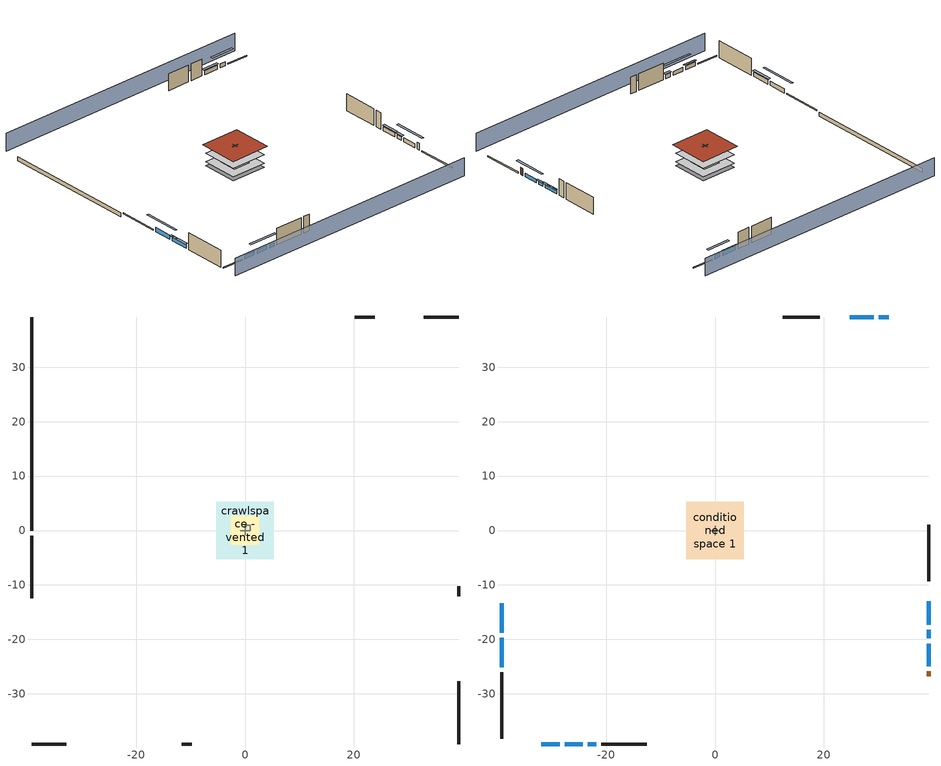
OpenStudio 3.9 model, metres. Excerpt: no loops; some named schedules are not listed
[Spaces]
garage 1
 floor foundation (Slab1 construction): -2.59,-2.59 -2.59,2.59 2.59,2.59 2.59,-2.59 z0
 wall outside (Wall1 construction): 23.84,39.22 20.19,39.22 z0.3:5.18
 wall outside (Wall2 construction): 39.22,-12.07 39.22,-10.24 z0.3:5.18
 wall outside (Wall9 construction): -11.65,-39.22 -9.82,-39.22 z0.3:5.18
 wall to conditioned space 1 (Wall5 construction Reversed): 0,0.91 0,-0.91 z0.3:5.18
 wall to conditioned space 1 (Wall6 construction Reversed): -0.91,0 0.91,0 z0.3:5.18
crawlspace - vented 1
 floor foundation (Slab2 construction): -5.27,-5.27 -5.27,5.27 5.27,5.27 5.27,-5.27 z-0.91
 wall outside (RimJoist1 construction): -39.22,-0.94 -39.22,-12.46 z0.3:0.61
 wall outside (RimJoist2 construction): 39.22,39.22 32.82,39.22 z0.3:0.61
 wall outside (RimJoist3 construction): 39.22,-39.22 39.22,-27.7 z0.3:0.61
 wall outside (RimJoist4 construction): -39.22,-39.22 -32.82,-39.22 z0.3:0.61
 wall foundation (FoundationWall1 construction): -39.22,39.22 -39.22,-0.01 z-0.91:0.3
furnace airloop ret air space
 floor adiabatic (AdiabaticConst): 0,0 0,1 1,1 1,0 z0
 wall adiabatic (AdiabaticConst): 0,1 0,0 1,0 1,1 0,1 z0:1
 ceiling adiabatic (AdiabaticConst): 1,0 1,1 0,1 0,0 z1
conditioned space 1
 floor to crawlspace - vented 1 (Floor1 construction): -5.27,-5.27 -5.27,5.27 5.27,5.27 5.27,-5.27 z0.3
 floor to garage 1 (Floor2 construction): -2.59,-2.59 -2.59,2.59 2.59,2.59 2.59,-2.59 z0.3
 floor adiabatic (AdiabaticFloorConstruction): -5.27,-5.27 -5.27,5.27 5.27,5.27 5.27,-5.27 z2.74
 wall outside (Wall3 construction): -39.22,-26.02 -39.22,-38.29 z0.3:5.18
 wall outside (Wall4 construction): 19.26,39.22 12.44,39.22 z0.3:5.18
 wall outside (Wall7 construction): 39.22,-9.31 39.22,1.08 z0.3:5.18
 wall outside (Wall8 construction): -20.9,-39.22 -12.58,-39.22 z0.3:5.18
 wall outside (AdiabaticWallConstruction): -39.22,-13.39 -39.22,-18.78 / -39.22,-19.7 -39.22,-25.09 z0.3:1.52; 31.89,39.22 30.12,39.22 z0.3:1.46; 29.2,39.22 24.77,39.22 / 39.22,-17.34 39.22,-12.99 z0.3:1.49; 39.22,-24.93 39.22,-20.77 z0.3:1.43; 39.22,-19.84 39.22,-18.27 z0.3:1.37; -27.63,-39.22 -24.31,-39.22 / -31.89,-39.22 -28.56,-39.22 z0.3:1.4; -23.38,-39.22 -21.83,-39.22 z0.3:1.34
 wall outside (AdiabaticWallConstruction 1): 39.22,-26.77 39.22,-25.85 z0.3:2.34
 window (WindowConstruction): -39.22,-13.39 -39.22,-18.78 z0.3:1.52
 window (WindowConstruction 1): -39.22,-19.7 -39.22,-25.09 z0.3:1.52
 window (WindowConstruction 2): 31.89,39.22 30.13,39.22 z0.3:1.46
 window (WindowConstruction 3): 29.2,39.22 24.77,39.22 z0.3:1.49
 window (WindowConstruction 4): 39.22,-24.93 39.22,-20.77 z0.3:1.43
 window (WindowConstruction 5): 39.22,-19.84 39.22,-18.27 z0.3:1.37
 window (WindowConstruction 6): 39.22,-17.34 39.22,-13 z0.3:1.49
 window (WindowConstruction 7): -27.63,-39.22 -24.31,-39.22 z0.3:1.4
 window (WindowConstruction 8): -23.38,-39.22 -21.83,-39.22 z0.3:1.34
 window (WindowConstruction 9): -31.89,-39.22 -28.56,-39.22 z0.3:1.4
 door (Door): 39.22,-26.77 39.22,-25.86 z0.3:2.34
 ceiling adiabatic (AdiabaticFloorConstruction): 5.27,-5.27 5.27,5.27 -5.27,5.27 -5.27,-5.27 z2.74
 roof outside (Roof1 construction): -5.87,5.87 -5.87,-5.87 5.87,-5.87 5.87,5.87 z5.18
shading: -39.22,-43.79 39.22,-43.79 / 39.22,43.79 -39.22,43.79 z0:5.18; -39.22,-21.52 -39.22,-10.64 -39.83,-10.64 -39.83,-21.52 z4.27; -39.22,-25.4 -39.22,-19.4 -39.83,-19.4 -39.83,-25.4 z1.83; 27.38,39.22 34.63,39.22 34.63,39.83 27.38,39.83 z4.21; 24.47,39.22 29.5,39.22 29.5,39.83 24.47,39.83 z1.8; 39.22,-18.02 39.22,-27.67 39.83,-27.67 39.83,-18.02 z4.18; 39.22,-17.96 39.22,-20.14 39.83,-20.14 39.83,-17.96 z1.68; 39.22,-12.69 39.22,-17.65 39.83,-17.65 39.83,-12.69 z1.8; -21.56,-39.22 -30.38,-39.22 -30.38,-39.83 -21.56,-39.83 z4.15; -21.52,-39.22 -23.68,-39.22 -23.68,-39.83 -21.52,-39.83 z1.65; -28.26,-39.22 -32.19,-39.22 -32.19,-39.83 -28.26,-39.83 z1.71
[Site]
Portland Intl Arpt_OR: Latitude {deg}=45.59; Longitude {deg}=-122.6; Time Zone {hr}=-8; Elevation {m}=33; Terrain=Suburbs; Keep Site Location Information=Yes
[Site:GroundTemperature:Shallow]
10.2558, 8.96328, 8.85977, 9.47314, 11.9355, 14.3863, 16.5111, 17.8571, 17.9714, 16.8767, 14.8061, 12.4304
[Site:WaterMainsTemperature]
Calculation Method=Schedule; Temperature Schedule=mains temperature schedule
[Building]
Building 1
[Material] Roughness=Rough
Name | Thickness {m} | Conductivity {W/m-K} | Density {kg/m3} | Specific Heat {J/kg-K} | Thermal Absorptance | Solar Absorptance | Visible Absorptance
asphalt or fiberglass shingles | 0.00635 | 0.162714 | 1121.4 | 1465.45 | 0.9 | 0.85 | 0.85
roof rigid ins | 0.103632 | 0.029427 | 32.04 | 1214.23 | 0.9 | 0.7 | 0.7
osb sheathing 0.75 in. | 0.01905 | 0.115458 | 512.64 | 1214.23 | 0.9 | 0.7 | 0.7
roof stud and cavity | 0.2032 | 0.0828465 | 78.34581 | 1123.46 | 0.9 | 0.7 | 0.7
gypsum board | 0.0127 | 0.160291 | 801 | 837.4 | 0.9 | 0.6 | 0.6
wood siding | 0.0254 | 0.102417 | 544.68 | 1172.36 | 0.9 | 0.85 | 0.85
osb sheathing 0.5 in. | 0.0127 | 0.115458 | 512.64 | 1214.23 | 0.9 | 0.7 | 0.7
wall stud and cavity | 0.1397 | 0.727959 | 139.0536 | 1170.24 | 0.9 | 0.6 | 0.6
wall stud and cavity 1 | 0.1397 | 0.550994 | 139.0536 | 1170.24 | 0.9 | 0.7 | 0.7
osb sheathing 0.5 in. 1; osb sheathing 0.5 in. 2 | 0.0127 | 0.115458 | 512.64 | 1214.23
wall stud and cavity 2 | 0.1397 | 0.335416 | 139.0536 | 1170.24 | 0.9 | 0.7 | 0.7
rim joist stud and cavity | 0.0508 | 0.178688 | 50.32683 | 1063.81 | 0.9 | 0.6 | 0.6
floor stud and cavity | 0.1397 | 0.923637 | 92.3553 | 1139.71 | 0.9 | 0.7 | 0.7
floor covering | 0.0127 | 0.0433444 | 54.468 | 1339.84 | 0.9 | 0.6 | 0.6
concrete 4.0 in. | 0.1016 | 1.803125 | 2242.8 | 837.4 | 0.9 | 0.7 | 0.7
concrete 8.0 in. | 0.2032 | 1.803125 | 2242.8 | 837.4 | 0.9 | 0.7 | 0.7
soil 0.5 in. | 0.0127 | 3.9813 | 1842.3 | 418.7 | 0.9 | 0.7 | 0.7
wood siding 1; wood siding 2 | 0.0254 | 0.102417 | 544.68 | 1172.36
wall rigid ins; floor rigid ins | 0.512978 | 0.029427 | 32.04 | 1214.23 | 0.9 | 0.7 | 0.7
wall stud and cavity 3 | 0.0889 | 0.380278 | 52.3479 | 1209.89 | 0.9 | 0.7 | 0.7
door material | 0.04445 | 0.0612267 | 512.64 | 1214.23 | 0.9 | 0.7 | 0.7
floor stud and cavity 1 | 0.1397 | 1.75129 | 37.0049 | 1207.88 | 0.9 | 0.7 | 0.7
wall stud and cavity 4 | 0.0889 | 0.391764 | 83.0341 | 1211.67 | 0.9 | 0.7 | 0.7
furniture material conditioned space 1; furniture material garage 1 | 0.1524 | 0.115458 | 640.8 | 1214.23 | 0.9 | 0.6 | 0.6
[Construction]
Roof1 construction: asphalt or fiberglass shingles, roof rigid ins, osb sheathing 0.75 in., roof stud and cavity, gypsum board
Wall1 construction; Wall2 construction: wood siding, osb sheathing 0.5 in., wall stud and cavity
Wall3 construction; Wall4 construction: wood siding, osb sheathing 0.5 in., wall stud and cavity 1, gypsum board
Wall5 construction Reversed: gypsum board, wall stud and cavity 2, osb sheathing 0.5 in. 1
Wall6 construction Reversed: gypsum board, wall stud and cavity 2, osb sheathing 0.5 in. 2
Wall7 construction; Wall8 construction: wood siding, osb sheathing 0.5 in. 1, wall stud and cavity 1, gypsum board
Wall9 construction: wood siding, osb sheathing 0.5 in. 1, wall stud and cavity
RimJoist1 construction; RimJoist2 construction; RimJoist3 construction; RimJoist4 construction: wood siding, rim joist stud and cavity
Floor1 construction; Floor2 construction: floor stud and cavity, osb sheathing 0.75 in., floor covering
Slab1 construction: concrete 4.0 in.
FoundationWall1 construction: concrete 8.0 in.
Slab2 construction: soil 0.5 in.
WindowConstruction; WindowConstruction 1; WindowConstruction 2; WindowConstruction 3; WindowConstruction 4; WindowConstruction 5; WindowConstruction 6; WindowConstruction 7; WindowConstruction 8; WindowConstruction 9: WindowMaterial
AdiabaticWallConstruction: wood siding 1, wall rigid ins, wall stud and cavity 3, gypsum board
Door: door material
AdiabaticWallConstruction 1: wood siding 2, wall rigid ins, wall stud and cavity 3, gypsum board
AdiabaticFloorConstruction: floor stud and cavity 1, floor rigid ins, osb sheathing 0.75 in., floor covering
PartitionWallConstruction: gypsum board, wall stud and cavity 4, gypsum board
furniture construction conditioned space 1: furniture material conditioned space 1
furniture construction garage 1: furniture material garage 1
AdiabaticConst: Adiabatic
[WindowMaterial:SimpleGlazingSystem]
WindowMaterial: U-Factor {W/m2-K}=4.76952; Solar Heat Gain Coefficient=0.63
[Material:NoMass]
Adiabatic: Roughness=Rough; Thermal Resistance {m2-K/W}=176.1
[ThermalZone] Multiplier=1; Use Ideal Air Loads=No
Name | Volume {m3} | Thermostat
conditioned space | 606.66 | conditioned space temperature setpoint
garage | 65.242
crawlspace - vented | 135.355
furnace airloop ret air zone | 1
[Sizing:Zone] Zone Cooling Design Supply Air Temperature Input Method=SupplyAirTemperature; Zone Cooling Design Supply Air Temperature {C}=14; Zone Cooling Design Supply Air Temperature Difference {deltaC}=11.11; Zone Heating Design Supply Air Temperature Input Method=SupplyAirTemperature; Zone Heating Design Supply Air Temperature {C}=40; Zone Heating Design Supply Air Temperature Difference {deltaC}=11.11; Zone Cooling Design Supply Air Humidity Ratio {kg-H2O/kg-air}=0.0085; Zone Heating Design Supply Air Humidity Ratio {kg-H2O/kg-air}=0.008; Cooling Design Air Flow Method=DesignDay; Heating Design Air Flow Method=DesignDay; Account for Dedicated Outdoor Air System=No; Dedicated Outdoor Air System Control Strategy=NeutralSupplyAir; Dedicated Outdoor Air Low Setpoint Temperature for Design {C}=autosize; Dedicated Outdoor Air High Setpoint Temperature for Design {C}=autosize; Zone Load Sizing Method=Sensible Load Only No Latent Load; Zone Latent Cooling Design Supply Air Humidity Ratio Input Method=HumidityRatioDifference; Zone Cooling Design Supply Air Humidity Ratio Difference {kgWater/kgDryAir}=0.005; Zone Latent Heating Design Supply Air Humidity Ratio Input Method=HumidityRatioDifference; Zone Humidification Design Supply Air Humidity Ratio Difference {kgWater/kgDryAir}=0.005; Sizing Option=Coincident
garage; crawlspace - vented; furnace airloop ret air zone
[Space]
Name | Thermal Zone | Volume {m3}
conditioned space 1 | conditioned space | 606.66
garage 1 | garage | 65.242
crawlspace - vented 1 | crawlspace - vented | 135.355
furnace airloop ret air space | furnace airloop ret air zone
[ThermostatSetpoint:DualSetpoint]
conditioned space temperature setpoint: Heating Setpoint Temperature Schedule=heating setpoint; Cooling Setpoint Temperature Schedule=cooling setpoint; Temperature Difference Between Cutout And Setpoint {deltaC}=0
[Foundation:Kiva] Wall Depth Below Slab {m}=0.2032
Name | Initial Indoor Air Temperature {C} | Wall Height Above Grade {m}
Foundation Kiva 1 | 13.4258 | 0.1016
Foundation Kiva 2 | 8.19436 | 0.3048
[Foundation:Kiva:Settings]
Soil Conductivity {W/m-K}=3.9813; Soil Density {kg/m3}=1842.3; Soil Specific Heat {J/kg-K}=418.7; Ground Solar Absorptivity=0.9; Ground Thermal Absorptivity=0.9; Ground Surface Roughness {m}=0.03; Far-Field Width {m}=40; Deep-Ground Boundary Condition=ZeroFlux; Deep-Ground Depth {m}=40; Minimum Cell Dimension {m}=0.2; Maximum Cell Growth Coefficient=3; Simulation Timestep=Timestep
[SurfaceProperty:ExposedFoundationPerimeter] Exposed Perimeter Calculation Method=TotalExposedPerimeter
Name | Total Exposed Perimeter {m}
Slab1 | 14.6304
Slab2 | 39.22776
[SurfaceProperty:IncidentSolarMultiplier] Incident Solar Multiplier=1; Incident Solar Multiplier Schedule=trans schedule winter=0.85 summer=0.7
Window1; Window2; Window3; Window4; Window5; Window6; Window7; Window8; Window9; Window10
[InternalMass:Definition] Design Level Calculation Method=SurfaceArea
Name | Construction | Surface Area {m2}
partition wall mass | PartitionWallConstruction | 248.794
furniture mass conditioned space 1 | furniture construction conditioned space 1 | 99.51774
furniture mass garage 1 | furniture construction garage 1 | 2.67561
[InternalMass] Multiplier=1
Name | Internal Mass Definition | Space or SpaceType
partition wall mass | partition wall mass | conditioned space 1
furniture mass conditioned space 1 | furniture mass conditioned space 1 | conditioned space 1
furniture mass garage 1 | furniture mass garage 1 | garage 1
[EnergyManagementSystem:Sensor]
Name | Output Variable or Output Meter Index Key | Output Variable or Output Meter
water_heater_amb_temp | garage | Zone Mean Air Temperature
water_heater_amb_rh | garage | Zone Air Relative Humidity
water_heater_T_set | water heater setpoint | Schedule Value
out_pb_s |  | Site Outdoor Air Barometric Pressure
out_wt_s |  | Site Outdoor Air Humidity Ratio
site_vw_s |  | Site Wind Speed
cool_season | cooling season schedule | Schedule Value
furnace_airloop_AH_MFR_s | Node 6 | System Node Mass Flow Rate
furnace_airloop_AH_VFR_s | Node 6 | System Node Current Density Volume Flow Rate
furnace_airloop_AH_Tout_s | Node 6 | System Node Temperature
furnace_airloop_AH_Wout_s | Node 6 | System Node Humidity Ratio
furnace_airloop_RA_T_s | Node 9 | System Node Temperature
furnace_airloop_Ra_W_s | Node 9 | System Node Humidity Ratio
furnace_airloop_0_DZ_T_s | crawlspace - vented | Zone Air Temperature
furnace_airloop_0_DZ_W_s | crawlspace - vented | Zone Mean Air Humidity Ratio
natural_vent_s | natural vent schedule | Schedule Value
htg_sp_s | heating setpoint | Schedule Value
clg_sp_s | cooling setpoint | Schedule Value
mech_vent_range_fan_0_sch_s | mech vent range fan 0 schedule | Schedule Value
mech_vent_bath_fan_0_sch_s | mech vent bath fan 0 schedule | Schedule Value
clothes_dryer_exhaust_0_sch_s | clothes_dryer | Schedule Value
htg_load_cond |  | Heating:EnergyTransfer:Zone:CONDITIONED SPACE
clg_load_cond |  | Cooling:EnergyTransfer:Zone:CONDITIONED SPACE
htg_load_duct |  | Heating:EnergyTransfer:Zone:FURNACE AIRLOOP RET AIR ZONE
clg_load_duct |  | Cooling:EnergyTransfer:Zone:FURNACE AIRLOOP RET AIR ZONE
s_conv | Floor1 | Surface Inside Face Convection Heat Gain Energy
s_ig | Floor1 | Surface Inside Face Internal Gains Radiation Heat Gain Energy
s_sol | Floor1 | Surface Inside Face Solar Radiation Heat Gain Energy
s_lgt | Floor1 | Surface Inside Face Lights Radiation Heat Gain Energy
s_surf | Floor1 | Surface Inside Face Net Surface Thermal Radiation Heat Gain Energy
s_conv_1 | Floor2 | Surface Inside Face Convection Heat Gain Energy
s_ig_1 | Floor2 | Surface Inside Face Internal Gains Radiation Heat Gain Energy
s_sol_1 | Floor2 | Surface Inside Face Solar Radiation Heat Gain Energy
s_lgt_1 | Floor2 | Surface Inside Face Lights Radiation Heat Gain Energy
s_surf_1 | Floor2 | Surface Inside Face Net Surface Thermal Radiation Heat Gain Energy
s_conv_2 | inferred conditioned ceiling | Surface Inside Face Convection Heat Gain Energy
s_ig_2 | inferred conditioned ceiling | Surface Inside Face Internal Gains Radiation Heat Gain Energy
s_sol_2 | inferred conditioned ceiling | Surface Inside Face Solar Radiation Heat Gain Energy
s_lgt_2 | inferred conditioned ceiling | Surface Inside Face Lights Radiation Heat Gain Energy
s_surf_2 | inferred conditioned ceiling | Surface Inside Face Net Surface Thermal Radiation Heat Gain Energy
s_conv_3 | inferred conditioned floor | Surface Inside Face Convection Heat Gain Energy
s_ig_3 | inferred conditioned floor | Surface Inside Face Internal Gains Radiation Heat Gain Energy
s_sol_3 | inferred conditioned floor | Surface Inside Face Solar Radiation Heat Gain Energy
s_lgt_3 | inferred conditioned floor | Surface Inside Face Lights Radiation Heat Gain Energy
s_surf_3 | inferred conditioned floor | Surface Inside Face Net Surface Thermal Radiation Heat Gain Energy
s_conv_4 | Roof1 | Surface Inside Face Convection Heat Gain Energy
s_ig_4 | Roof1 | Surface Inside Face Internal Gains Radiation Heat Gain Energy
s_sol_4 | Roof1 | Surface Inside Face Solar Radiation Heat Gain Energy
s_lgt_4 | Roof1 | Surface Inside Face Lights Radiation Heat Gain Energy
s_surf_4 | Roof1 | Surface Inside Face Net Surface Thermal Radiation Heat Gain Energy
ss_sol | Door1 | Surface Inside Face Solar Radiation Heat Gain Energy
ss_lgt | Door1 | Surface Inside Face Lights Radiation Heat Gain Energy
ss_conv | Door1 | Surface Inside Face Convection Heat Gain Energy
ss_ig | Door1 | Surface Inside Face Internal Gains Radiation Heat Gain Energy
ss_surf | Door1 | Surface Inside Face Net Surface Thermal Radiation Heat Gain Energy
ss_conv_1 | Window1 | Surface Inside Face Convection Heat Gain Energy
ss_ig_1 | Window1 | Surface Inside Face Internal Gains Radiation Heat Gain Energy
ss_surf_1 | Window1 | Surface Inside Face Net Surface Thermal Radiation Heat Gain Energy
ss_trans_in | Window1 | Surface Window Transmitted Solar Radiation Rate
ss_back_out | Window1 | Surface Window Shortwave from Zone Back Out Window Heat Transfer Rate
ss_trans_out | Window1 | Surface Inside Face Initial Transmitted Diffuse Transmitted Out Window Solar Radiation Rate
ss_conv_2 | Window10 | Surface Inside Face Convection Heat Gain Energy
ss_ig_2 | Window10 | Surface Inside Face Internal Gains Radiation Heat Gain Energy
ss_surf_2 | Window10 | Surface Inside Face Net Surface Thermal Radiation Heat Gain Energy
ss_trans_in_1 | Window10 | Surface Window Transmitted Solar Radiation Rate
ss_back_out_1 | Window10 | Surface Window Shortwave from Zone Back Out Window Heat Transfer Rate
ss_trans_out_1 | Window10 | Surface Inside Face Initial Transmitted Diffuse Transmitted Out Window Solar Radiation Rate
ss_conv_3 | Window2 | Surface Inside Face Convection Heat Gain Energy
[ElectricEquipment:Definition] Design Level Calculation Method=EquipmentLevel
Name | Design Level {W} | Fraction Latent | Fraction Radiant | Fraction Lost
ceiling fan | 18.4885 | 0 | 0.558 | 0
clothes washer | 206.724 | 0.03 | 0.162 | 0.7
clothes dryer | 2300.24 | 0.015 | 0.081 | 0.85
dishwasher | 406.955 | 0.3 | 0.18 | 0.4
fridge | 43.7215 | 0 | 0.6 | 0
freezer | 194.914 | 0 | 0.6 | 0
cooking range | 1135.98 | 0.08 | 0.432 | 0.2
misc tv | 714.671 | 0 | 0.6 | 0
misc plug loads | 541.965 | 0.021 | 0.558 | 0.049
whole house fan; mech vent house fan | 0 | 0 | 0 | 1
mech vent house fan cfis | 0 | 0 | 0 | 0
mech vent range fan 0; mech vent bath fan 0 | 30 | 0 | 0 | 1
[ElectricEquipment]
Name | Electric Equipment Definition | Space or SpaceType | Schedule
ceiling fan | ceiling fan | conditioned space 1 | ceiling_fan
clothes washer | clothes washer | conditioned space 1 | clothes_washer
clothes dryer | clothes dryer | conditioned space 1 | clothes_dryer
dishwasher | dishwasher | conditioned space 1 | dishwasher
fridge | fridge | conditioned space 1 | fridge schedule
freezer | freezer | garage 1 | freezer schedule
cooking range | cooking range | conditioned space 1 | cooking_range
misc tv | misc tv | conditioned space 1 | plug_loads_tv
misc plug loads | misc plug loads | conditioned space 1 | plug_loads_other
whole house fan | whole house fan | conditioned space 1 | Always On Discrete
mech vent house fan | mech vent house fan | conditioned space 1 | mech vent house fan schedule
mech vent house fan cfis | mech vent house fan cfis | conditioned space 1 | mech vent house fan cfis schedule
mech vent range fan 0 | mech vent range fan 0 | conditioned space 1 | mech vent range fan 0 schedule
mech vent bath fan 0 | mech vent bath fan 0 | conditioned space 1 | mech vent bath fan 0 schedule
[OtherEquipment:Definition] Design Level Calculation Method=EquipmentLevel
Name | Design Level {W} | Fraction Latent | Fraction Radiant | Fraction Lost
water heater sens; furnace airloop_0 SupSensLkToCond; furnace airloop_0 SupCondToLv; furnace airloop_0 RetCondToRP; furnace airloop_0 RetSensLkToRP; furnace airloop_0 SupCondToDZ; furnace airloop_0 RetCondToDZ; furnace airloop_0 SupSensLkToDZ; mech vent house fan sensible load | 0 | 0 | 0 | 0
water heater lat; furnace airloop_0 SupLatLkToCond; furnace airloop_0 RetLatLkToRP; furnace airloop_0 SupLatLkToDZ; mech vent house fan latent load | 0 | 1 | 0 | 0
water heater energy adjustment1 | 0.01 | 0 | 0 | 1
clothes dryer 2 | 0 | 0.015 | 0.081 | 0.85
cooking range 2 | 0 | 0.08 | 0.432 | 0.2
general water use sensible | -116.29 | 0 | 0.6 | 0
general water use latent | 117.996 | 1 | 0 | 0
[OtherEquipment]
Name | Other Equipment Definition | Space or SpaceType | Schedule | Fuel Type
water heater sens | water heater sens | garage 1 | Always On Discrete
water heater lat | water heater lat | garage 1 | Always On Discrete
water heater energy adjustment1 | water heater energy adjustment1 | garage 1 | Always On Discrete | Electricity
clothes dryer 1 | clothes dryer 2 | conditioned space 1 | clothes_dryer | Electricity
cooking range 1 | cooking range 2 | conditioned space 1 | cooking_range | Electricity
general water use sensible | general water use sensible | conditioned space 1 | general water use schedule
general water use latent | general water use latent | conditioned space 1 | general water use schedule
furnace airloop_0 SupSensLkToCond | furnace airloop_0 SupSensLkToCond | conditioned space 1 | Always On Discrete
furnace airloop_0 SupLatLkToCond | furnace airloop_0 SupLatLkToCond | conditioned space 1 | Always On Discrete
furnace airloop_0 SupCondToLv | furnace airloop_0 SupCondToLv | conditioned space 1 | Always On Discrete
furnace airloop_0 RetCondToRP | furnace airloop_0 RetCondToRP | furnace airloop ret air space | Always On Discrete
furnace airloop_0 RetSensLkToRP | furnace airloop_0 RetSensLkToRP | furnace airloop ret air space | Always On Discrete
furnace airloop_0 RetLatLkToRP | furnace airloop_0 RetLatLkToRP | furnace airloop ret air space | Always On Discrete
furnace airloop_0 SupCondToDZ | furnace airloop_0 SupCondToDZ | crawlspace - vented 1 | Always On Discrete
furnace airloop_0 RetCondToDZ | furnace airloop_0 RetCondToDZ | crawlspace - vented 1 | Always On Discrete
furnace airloop_0 SupSensLkToDZ | furnace airloop_0 SupSensLkToDZ | crawlspace - vented 1 | Always On Discrete
furnace airloop_0 SupLatLkToDZ | furnace airloop_0 SupLatLkToDZ | crawlspace - vented 1 | Always On Discrete
mech vent house fan sensible load | mech vent house fan sensible load | conditioned space 1 | Always On Discrete
mech vent house fan latent load | mech vent house fan latent load | conditioned space 1 | Always On Discrete
[WaterUse:Equipment:Definition]
Name | Peak Flow Rate {m3/s}
clothes washer | 1.86791e-06
dishwasher | 4.71992e-06
[Lights:Definition] Design Level Calculation Method=LightingLevel; Fraction Radiant=0.6; Fraction Visible=0.2; Return Air Fraction=0
Name | Lighting Level {W}
interior lighting | 1388.81
garage lighting | 49.8328
[Lights] Fraction Replaceable=1
Name | Lights Definition | Space or SpaceType | Schedule
interior lighting | interior lighting | conditioned space 1 | lighting_interior
garage lighting | garage lighting | garage 1 | lighting_garage
[Exterior:Lights:Definition]
exterior lighting: Design Level {W}=53.829
[Exterior:Lights]
exterior lighting: Exterior Lights Definition=exterior lighting; Schedule=exterior lighting schedule
[People:Definition]
occupants: Number of People Calculation Method=People; Number of People {people}=6; Fraction Radiant=0.314171; Sensible Heat Fraction=0.56303; Carbon Dioxide Generation Rate {m3/s-W}=0; Enable ASHRAE 55 Comfort Warnings=No; Mean Radiant Temperature Calculation Type=EnclosureAveraged
[People]
occupants: People Definition=occupants; Space or SpaceType=conditioned space 1; Number of People Schedule=occupants; Activity Level Schedule=occupants activity schedule; Multiplier=1
[ZoneMixing] Schedule=Always On Continuous; Design Flow Rate Calculation Method=Flow/Zone; Design Flow Rate {m3/s}=0
Name | Zone or Space | Source Zone or Space
furnace airloop_0 ZoneMixDZToCond mix | conditioned space | crawlspace - vented
furnace airloop_0 ZoneMixCondToDZ mix | crawlspace - vented | conditioned space
[SpaceInfiltration:DesignFlowRate] Schedule=Always On Discrete
Name | Space or SpaceType | Design Flow Rate Calculation Method | Design Flow Rate {m3/s} | Air Changes per Hour {1/hr} | Constant Term Coefficient | Temperature Term Coefficient | Velocity Term Coefficient | Velocity Squared Term Coefficient
natural vent flow; whole house fan flow; infil flow | conditioned space 1 | Flow/Space | 0
infil crawlspace - vented 1 | crawlspace - vented 1 | AirChanges/Hour |  | 2.6013 | 1 | 0 | 0 | 0
crawlspace_vented 1 duct leakage imbalance infil flow | crawlspace - vented 1 | Flow/Space | 0
[SpaceInfiltration:EffectiveLeakageArea]
infil garage 1: Space or SpaceType=garage 1; Schedule=Always On Discrete; Effective Air Leakage Area {cm2}=407.755; Stack Coefficient=0.000129147; Wind Coefficient=4.64657e-05
